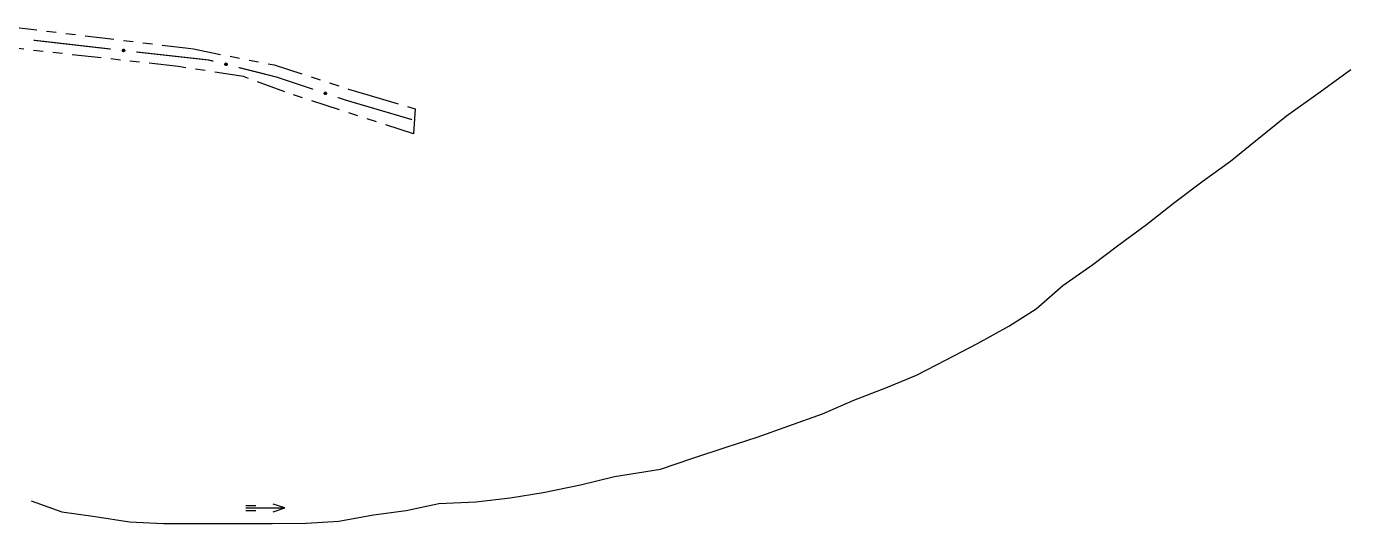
# Model space of a CAD drawing. Extents: x 203665 to 205970, y 4870865 to 4873745.
# Drawn here: x 204404.2 to 204608.6, y 4872823.4 to 4872900.1 of the extents above; entities that cross this region are included whole.
import ezdxf

# ---------------------------------------------------------------- set-up
doc = ezdxf.new("R2010")
doc.units = 0
doc.header["$LTSCALE"] = 1.5
doc.header["$MEASUREMENT"] = 0
doc.linetypes.add('TRACO_25', pattern=[8, 3, -1, 1, -1, 1, -1])
for name, color, linetype in [('HD-CURSO-PERENE', 170, 'CONTINUOUS'), ('HD-TXT-PERENE', 170, 'CONTINUOUS'), ('SV-EIXO-RUA-N-PAV', 6, 'CONTINUOUS'), ('SV-RUA-NAO-PAV', 7, 'CONTINUOUS')]:
    doc.layers.add(name, color=color, linetype=linetype)

# ---------------------------------------------------------------- blocks, each defined once
blk = doc.blocks.new('COD035', base_point=(204642.388272, 4871347.708257))
at = {"layer": 'HD-CURSO-PERENE'}
for p, q in [((204642.388272, 4871348.113987), (204643.888272, 4871348.113987)), ((204642.388272, 4871347.713987), (204648.388272, 4871347.713987)), ((204642.388272, 4871347.313987), (204643.888272, 4871347.313987))]:
    blk.add_line(p, q, dxfattribs=at)
blk.add_lwpolyline([(204646.588272, 4871347.113987), (204648.388272, 4871347.713987), (204646.588272, 4871348.313987)], dxfattribs=at)

msp = doc.modelspace()

# ---------------------------------------------------------------- linework, layer by layer
at = {"layer": 'HD-CURSO-PERENE', "linetype": 'Continuous'}
msp.add_polyline3d([(204404.871845, 4872826.921723, 4.311201), (204409.631243, 4872825.201368, 4.291477), (204414.750283, 4872824.471062, 4.00548), (204420.069305, 4872823.640739, 3.966032), (204425.338175, 4872823.400458, 3.966032), (204430.986891, 4872823.400174, 3.966032), (204436.965533, 4872823.399874, 3.966032), (204442.144356, 4872823.399614, 3.680035), (204447.363154, 4872823.459357, 3.60114), (204452.411926, 4872823.749123, 3.482796), (204457.770427, 4872824.758922, 3.472934), (204462.839092, 4872825.418712, 3.472934), (204467.867654, 4872826.478531, 3.472934), (204473.596275, 4872826.758263, 3.384176), (204478.904902, 4872827.358037, 3.394039), (204483.99352, 4872828.167836, 3.394039), (204489.741872, 4872829.397631, 3.403901), (204495.040323, 4872830.637449, 3.403901), (204502.098394, 4872831.807173, 3.029146), (204507.116783, 4872833.497036, 3.029146), (204512.26514, 4872835.196892, 3.029146), (204517.083612, 4872836.756755, 3.029146), (204521.972017, 4872838.496628, 3.029146), (204527.16032, 4872840.356493, 3.029146), (204531.978644, 4872842.446392, 3.029146), (204536.936986, 4872844.356272, 3.029146), (204541.675367, 4872846.306166, 3.029146), (204546.263659, 4872848.696097, 3.029146), (204551.091864, 4872851.206024, 3.029146), (204555.920021, 4872853.885963, 3.029146), (204560.188308, 4872856.555929, 3.029146), (204564.276378, 4872860.155967, 3.029146), (204568.944418, 4872863.385951, 3.029146), (204572.922666, 4872866.435957, 3.029146), (204577.240811, 4872869.575953, 3.029146), (204581.578873, 4872872.995966, 3.029146), (204585.986951, 4872876.305968, 3.029146), (204590.17515, 4872879.355964, 3.029146), (204594.083389, 4872882.49598, 3.029146), (204598.851234, 4872886.346, 3.029146), (204604.029023, 4872890.065992, 3.029146), (204608.806985, 4872893.485983, 3.029146)], dxfattribs=at)
at = {"layer": 'SV-EIXO-RUA-N-PAV', "const_width": 0.18}
for points in [[(204405.498359, 4872897.988198), (204405.246332, 4872898.019058)], [(204406.239625, 4872897.903482), (204405.498359, 4872897.988198)], [(204417.168484, 4872896.654469), (204406.239625, 4872897.903482)], [(204432.260603, 4872894.968867), (204421.143051, 4872896.204152)], [(204433.05033, 4872894.771436), (204432.260603, 4872894.968867)], [(204442.691016, 4872892.361264), (204436.9309, 4872893.801294)], [(204442.75042, 4872892.341492), (204442.691016, 4872892.361264)], [(204448.443352, 4872890.446624), (204442.75042, 4872892.341492)], [(204453.41606, 4872888.791479), (204452.23864, 4872889.183379)], [(204454.144254, 4872888.577181), (204453.41606, 4872888.791479)], [(204455.415409, 4872888.203096), (204454.144254, 4872888.577181)], [(204456.062896, 4872888.012549), (204455.415409, 4872888.203096)], [(204463.737467, 4872885.754017), (204456.062896, 4872888.012549)]]:
    msp.add_lwpolyline(points, dxfattribs=at)
at = {"layer": 'SV-EIXO-RUA-N-PAV'}
for points in [[(204419.285802, 4872896.301693), (204419.24795, 4872896.27072), (204419.209085, 4872896.251841), (204419.172137, 4872896.245425), (204419.13801, 4872896.248269), (204419.103423, 4872896.25511), (204419.070074, 4872896.269701), (204419.036647, 4872896.294094), (204419.005311, 4872896.331847), (204418.988588, 4872896.372931), (204418.98036, 4872896.408818), (204418.981276, 4872896.444575), (204418.988485, 4872896.478063), (204419.004787, 4872896.512203), (204419.029838, 4872896.545836), (204419.068562, 4872896.576426), (204419.106791, 4872896.594674), (204419.142691, 4872896.599941), (204419.178633, 4872896.598793), (204419.21386, 4872896.591385), (204419.246513, 4872896.576874), (204419.280331, 4872896.55159), (204419.310018, 4872896.51297), (204419.328653, 4872896.475048), (204419.334423, 4872896.439232), (204419.332496, 4872896.403872), (204419.326056, 4872896.369098), (204419.312784, 4872896.334964), (204419.285802, 4872896.301693)], [(204435.103307, 4872894.144723), (204435.061729, 4872894.118969), (204435.020728, 4872894.105336), (204434.983259, 4872894.103808), (204434.949796, 4872894.111091), (204434.916402, 4872894.122398), (204434.885248, 4872894.141226), (204434.8553, 4872894.169782), (204434.829171, 4872894.211309), (204434.817966, 4872894.254228), (204434.814503, 4872894.290883), (204434.820088, 4872894.326213), (204434.831616, 4872894.35847), (204434.852244, 4872894.390184), (204434.881479, 4872894.420251), (204434.923872, 4872894.445514), (204434.964159, 4872894.458603), (204435.00044, 4872894.45913), (204435.035923, 4872894.453289), (204435.069878, 4872894.441337), (204435.100353, 4872894.422679), (204435.130573, 4872894.393189), (204435.154952, 4872894.351017), (204435.168466, 4872894.310984), (204435.169502, 4872894.27472), (204435.162966, 4872894.239916), (204435.152032, 4872894.206284), (204435.13441, 4872894.174179), (204435.103307, 4872894.144723)], [(204450.442558, 4872889.665179), (204450.399137, 4872889.642669), (204450.357217, 4872889.632203), (204450.31974, 4872889.633537), (204450.28693, 4872889.643351), (204450.254495, 4872889.657171), (204450.224868, 4872889.67832), (204450.197184, 4872889.709077), (204450.174299, 4872889.752476), (204450.166399, 4872889.796124), (204450.165741, 4872889.832936), (204450.174005, 4872889.867737), (204450.187959, 4872889.899022), (204450.210945, 4872889.92907), (204450.242388, 4872889.95682), (204450.286584, 4872889.978776), (204450.327752, 4872889.988756), (204450.363968, 4872889.986514), (204450.398902, 4872889.977985), (204450.431846, 4872889.963478), (204450.460809, 4872889.94255), (204450.488693, 4872889.910841), (204450.509785, 4872889.866933), (204450.520207, 4872889.825986), (204450.518474, 4872889.789749), (204450.509303, 4872889.755545), (204450.495836, 4872889.722844), (204450.475817, 4872889.692177), (204450.442558, 4872889.665179)]]:
    msp.add_lwpolyline(points, close=True, dxfattribs=at)
for points in [[(204419.332496, 4872896.403872), (204418.98036, 4872896.408818)], [(204419.334423, 4872896.439232), (204418.981276, 4872896.444575)], [(204419.330927, 4872896.422275), (204418.982862, 4872896.429093)], [(204419.328177, 4872896.458298), (204418.987936, 4872896.461474)], [(204419.328653, 4872896.475048), (204418.988485, 4872896.478063)], [(204419.326056, 4872896.369098), (204418.988588, 4872896.372931)], [(204419.325388, 4872896.385826), (204418.989214, 4872896.388538)], [(204419.317293, 4872896.495251), (204419.001454, 4872896.495638)], [(204419.314736, 4872896.352709), (204419.001454, 4872896.35143)], [(204419.310018, 4872896.51297), (204419.004787, 4872896.512203)], [(204419.312784, 4872896.334964), (204419.005311, 4872896.331847)], [(204419.291186, 4872896.531196), (204419.020395, 4872896.529182)], [(204419.298662, 4872896.320211), (204419.024694, 4872896.314439)], [(204419.280331, 4872896.55159), (204419.029838, 4872896.545836)], [(204419.285802, 4872896.301693), (204419.036647, 4872896.294094)], [(204419.257681, 4872896.562493), (204419.05696, 4872896.560711)], [(204419.264498, 4872896.28566), (204419.060756, 4872896.281476)], [(204419.246513, 4872896.576874), (204419.068562, 4872896.576426)], [(204419.24795, 4872896.27072), (204419.070074, 4872896.269701)], [(204419.225803, 4872896.583991), (204419.094106, 4872896.585308)], [(204419.225841, 4872896.259863), (204419.095656, 4872896.26238)], [(204419.209085, 4872896.251841), (204419.103423, 4872896.25511)], [(204419.21386, 4872896.591385), (204419.106791, 4872896.594674)], [(204435.162966, 4872894.239916), (204434.814503, 4872894.290883)], [(204435.152032, 4872894.206284), (204434.817966, 4872894.254228)], [(204435.163818, 4872894.258367), (204434.819635, 4872894.310656)], [(204435.169502, 4872894.27472), (204434.820088, 4872894.326213)], [(204435.153559, 4872894.222956), (204434.820628, 4872894.269619)], [(204435.138666, 4872894.191516), (204434.827909, 4872894.231229)], [(204435.165804, 4872894.29444), (204434.828902, 4872894.342096)], [(204435.13441, 4872894.174179), (204434.829171, 4872894.211309)], [(204435.168466, 4872894.310984), (204434.831616, 4872894.35847)], [(204435.118479, 4872894.1614), (204434.846111, 4872894.191516)], [(204435.159847, 4872894.332499), (204434.846773, 4872894.374198)], [(204435.154952, 4872894.351017), (204434.852244, 4872894.390184)], [(204435.103307, 4872894.144723), (204434.8553, 4872894.169782)], [(204435.138666, 4872894.37155), (204434.869939, 4872894.404976)], [(204435.080089, 4872894.131615), (204434.87755, 4872894.154119)], [(204435.130573, 4872894.393189), (204434.881479, 4872894.420251)], [(204435.061729, 4872894.118969), (204434.885248, 4872894.141226)], [(204435.03839, 4872894.111096), (204434.909652, 4872894.130622)], [(204435.109543, 4872894.406961), (204434.910314, 4872894.431451)], [(204435.020728, 4872894.105336), (204434.916402, 4872894.122398)], [(204435.100353, 4872894.422679), (204434.923872, 4872894.445514)], [(204435.080751, 4872894.432444), (204434.950358, 4872894.450977)], [(204435.069878, 4872894.441337), (204434.964159, 4872894.458603)], [(204450.509303, 4872889.755545), (204450.165741, 4872889.832936)], [(204450.495836, 4872889.722844), (204450.166399, 4872889.796124)], [(204450.49863, 4872889.739351), (204450.170227, 4872889.811267)], [(204450.51156, 4872889.773877), (204450.172367, 4872889.852261)], [(204450.518474, 4872889.789749), (204450.174005, 4872889.867737)], [(204450.475817, 4872889.692177), (204450.174299, 4872889.752476)], [(204450.481383, 4872889.709138), (204450.174559, 4872889.772434)], [(204450.516291, 4872889.809693), (204450.184004, 4872889.882902)], [(204450.520207, 4872889.825986), (204450.187959, 4872889.899022)], [(204450.458958, 4872889.68065), (204450.18968, 4872889.731448)], [(204450.442558, 4872889.665179), (204450.197184, 4872889.709077)], [(204450.513253, 4872889.848095), (204450.204271, 4872889.913548)], [(204450.509785, 4872889.866933), (204450.210945, 4872889.92907)], [(204450.418409, 4872889.653879), (204450.218176, 4872889.691763)], [(204450.399137, 4872889.642669), (204450.224868, 4872889.67832)], [(204450.495112, 4872889.888648), (204450.229716, 4872889.942469)], [(204450.488693, 4872889.910841), (204450.242388, 4872889.95682)], [(204450.375266, 4872889.6366), (204450.248392, 4872889.665886)], [(204450.357217, 4872889.632203), (204450.254495, 4872889.657171)], [(204450.468775, 4872889.926177), (204450.271993, 4872889.965789)], [(204450.460809, 4872889.94255), (204450.286584, 4872889.978776)], [(204450.442009, 4872889.953782), (204450.31341, 4872889.982204)], [(204450.431846, 4872889.963478), (204450.327752, 4872889.988756)]]:
    msp.add_lwpolyline(points, dxfattribs=at)
at = {"layer": 'SV-RUA-NAO-PAV', "linetype": 'TRACO_25'}
msp.add_polyline3d([(204401.295689, 4872900.139295, 5.524222), (204429.726778, 4872896.715188, 5.524222), (204442.424595, 4872894.194381, 5.346707), (204453.933018, 4872890.463551, 4.863471), (204457.266172, 4872889.482646, 4.863471), (204464.231521, 4872887.43283, 4.488716), (204464.173903, 4872886.664849, 4.488716), (204463.942658, 4872883.582584, 4.488716), (204444.07538, 4872890.024016, 4.942367), (204437.696167, 4872892.404497, 5.169192), (204427.608025, 4872893.965109, 5.494637), (204401.35262, 4872896.880125, 5.494637)], dxfattribs=at)

# ---------------------------------------------------------------- block references
at = {"layer": 'HD-TXT-PERENE'}
msp.add_blockref('COD035', (204438.074231, 4872825.793614), dxfattribs=at)

doc.saveas('drawing.dxf')
